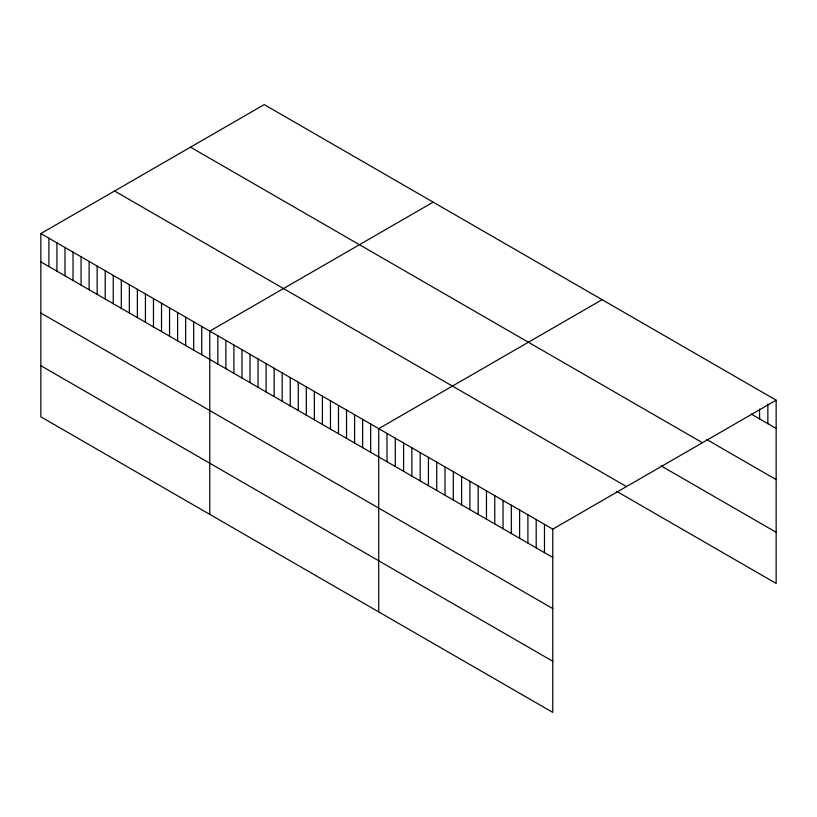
<?xml version="1.0" encoding="UTF-8"?>
<svg xmlns="http://www.w3.org/2000/svg" width="817" height="817" viewBox="0 0 817 817"><rect width="100%" height="100%" fill="white"/><g stroke="black" fill="none" stroke-linecap="round" stroke-linejoin="round"><path stroke-width="1.23" d="M40.85 233.57L552.772 529.13L552.772 712.393L40.85 416.833L40.85 233.57L264.228 104.607L776.15 400.167L776.15 583.43L616.6 491.313M433.163 202.146L209.785 331.11L209.785 514.373M602.098 299.676L378.72 428.639L378.72 611.902M552.772 529.13L776.15 400.167M751.283 414.107L776.15 428.465M706.736 439.526L776.15 479.599M190.514 147.172L702.436 442.722M661.147 465.894L776.15 532.286M114.564 191.015L626.486 486.575M40.85 261.879L552.772 557.429M40.85 313.013L552.772 608.573M40.85 365.699L552.772 661.259M767.857 403.996L767.857 423.686M759.575 409.051L759.575 418.896M544.479 524.34L544.479 552.649M536.197 519.561L536.197 547.86M527.905 514.771L527.905 543.08M519.622 509.992L519.622 538.291M511.33 505.202L511.33 533.511M503.047 500.423L503.047 528.722M494.755 495.633L494.755 523.932M486.462 490.854L486.462 519.152M478.18 486.064L478.18 514.363M469.887 481.274L469.887 509.583M461.605 476.495L461.605 504.794M453.312 471.705L453.312 500.014M445.02 466.926L445.02 495.225M436.738 462.136L436.738 490.435M428.445 457.357L428.445 485.655M420.163 452.567L420.163 480.866M411.87 447.787L411.87 476.086M403.588 442.998L403.588 471.297M395.295 438.208L395.295 466.517M387.003 433.429L387.003 461.728M370.673 423.992L370.673 452.301M362.625 419.356L362.625 447.655M354.588 414.709L354.588 443.008M346.541 410.063L346.541 438.361M338.493 405.416L338.493 433.725M330.456 400.779L330.456 429.078M322.409 396.133L322.409 424.432M314.361 391.486L314.361 419.785M306.314 386.839L306.314 415.148M298.276 382.193L298.276 410.502M290.229 377.556L290.229 405.855M282.182 372.909L282.182 401.208M274.144 368.263L274.144 396.562M266.097 363.616L266.097 391.925M258.049 358.98L258.049 387.278M250.002 354.333L250.002 382.632M241.965 349.686L241.965 377.985M233.917 345.04L233.917 373.349M225.87 340.393L225.87 368.702M217.833 335.756L217.833 364.055M201.738 326.463L201.738 354.762M193.69 321.816L193.69 350.125M185.653 317.18L185.653 345.479M177.606 312.533L177.606 340.832M169.558 307.886L169.558 336.185M161.521 303.24L161.521 331.539M153.473 298.593L153.473 326.902M145.426 293.957L145.426 322.255M137.389 289.31L137.389 317.609M129.341 284.663L129.341 312.962M121.294 280.017L121.294 308.326M113.246 275.38L113.246 303.679M105.209 270.733L105.209 299.032M97.162 266.087L97.162 294.386M89.114 261.44L89.114 289.739M81.077 256.793L81.077 285.102M73.03 252.157L73.03 280.456M64.982 247.51L64.982 275.809M56.935 242.863L56.935 271.162M48.897 238.217L48.897 266.526"/></g></svg>
